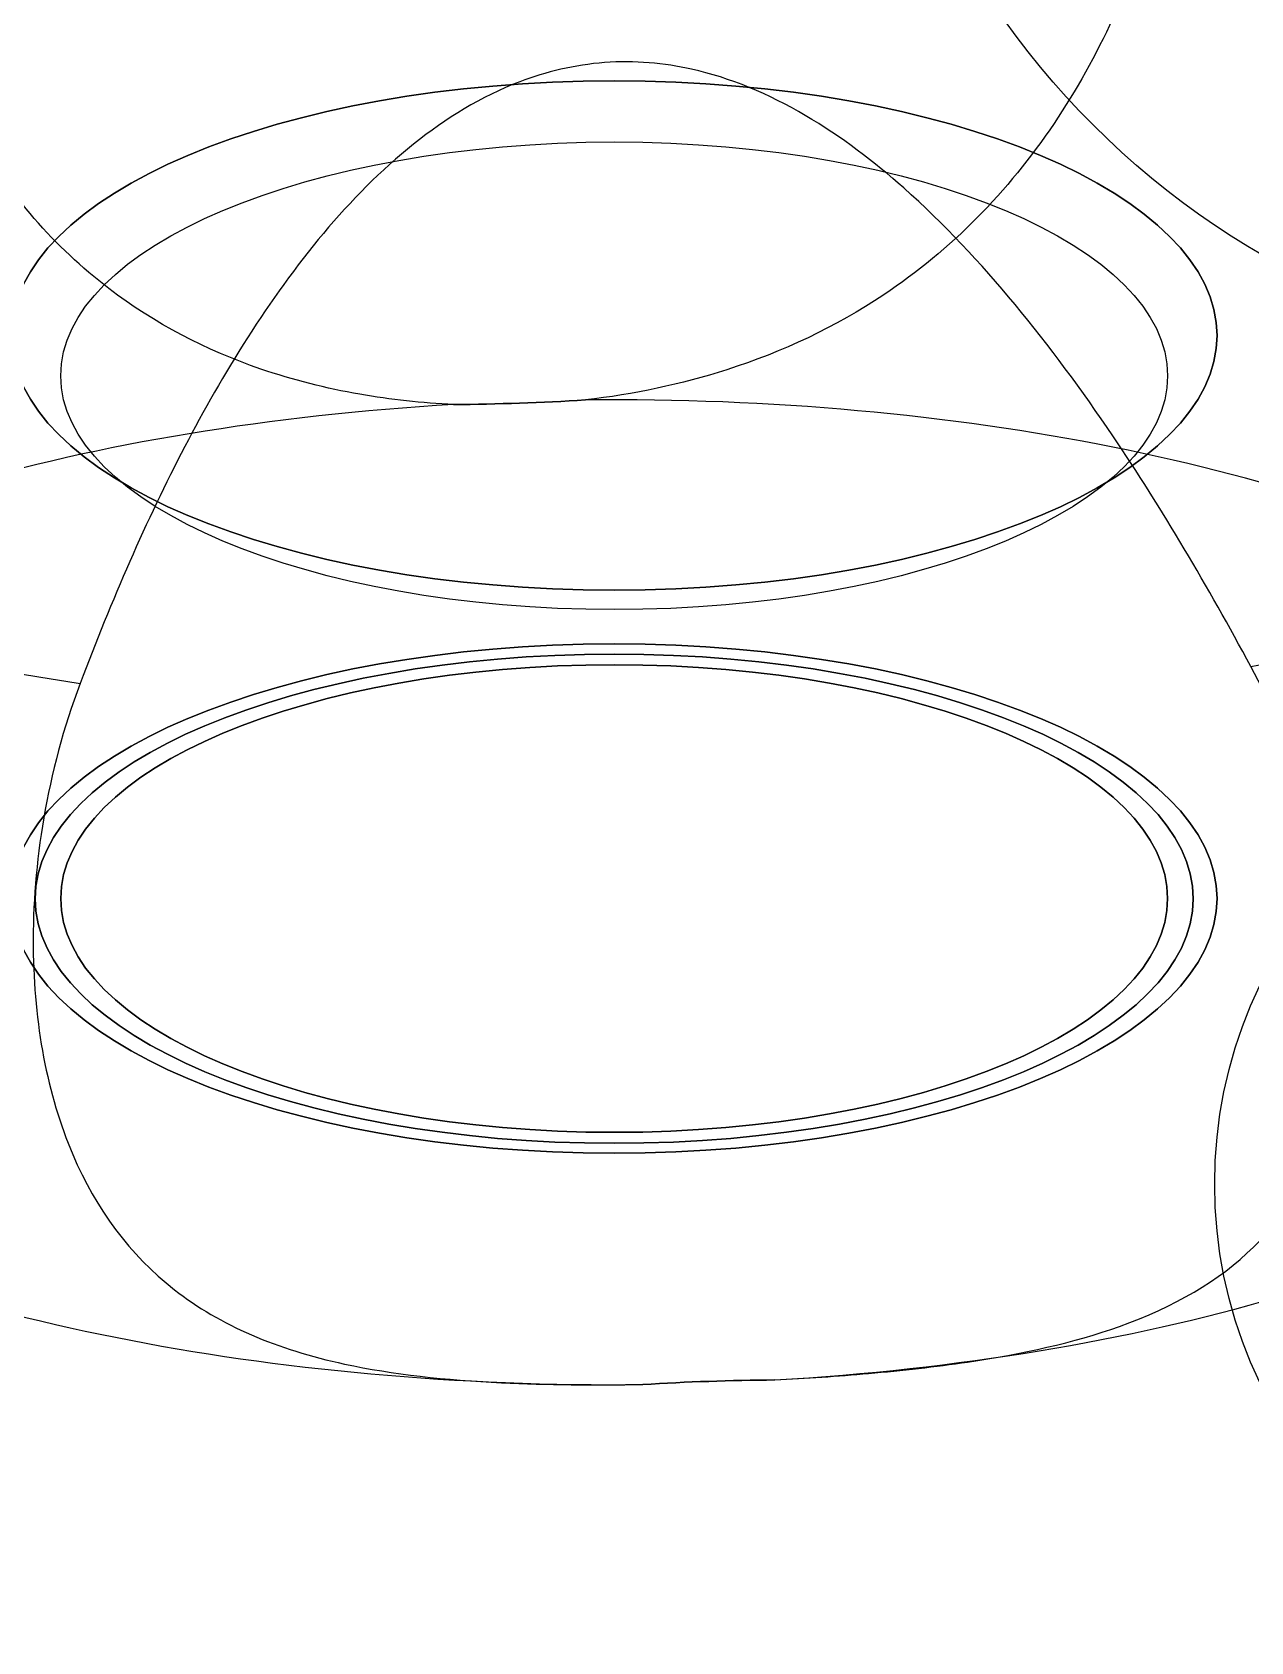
# Model space of a CAD drawing. Header units: millimetres. Extents: x 43168.9 to 43194.6, y -25545.1 to -25543.4.
# Drawn here: x 43170.3879326 to 43170.3882071, y -25543.9728026 to -25543.9724399 of the extents above; entities that cross this region are included whole.
import ezdxf

# ---------------------------------------------------------------- set-up
doc = ezdxf.new("R2010")
doc.units = ezdxf.units.MM
doc.header["$LTSCALE"] = 200

msp = doc.modelspace()

# ---------------------------------------------------------------- linework, layer by layer
for centre, radius in [((43170.38830211932, -25543.97233038212), 0.0001845386601803778), ((43170.38830211932, -25543.97269945944), 0.0001031602481980542)]:
    msp.add_circle(centre, radius)
at = {"extrusion": (8.925943723536275e-15, 0.90630778703665, -0.4226182617406993)}
for centre, radius in [((-43170.38806369818, -10795.33318572401, -23150.70869134347), 0.0001357873106229817), ((-43170.38806369818, -10795.33318572401, -23150.70869134347), 0.0001357873106229817), ((-43170.38806369818, -10795.33318572401, -23150.70883134347), 0.0001357873106229817), ((-43170.38806369818, -10795.33318572401, -23150.70883134347), 0.0001357873106229817), ((-43170.38806369818, -10795.33318572401, -23150.70883139012), 0.0001304141310805335), ((-43170.38806369818, -10795.33318572401, -23150.70883139012), 0.0001304141310805335), ((-43170.38806369818, -10795.33318572401, -23150.70883134347), 0.000124660292064552), ((-43170.38806369818, -10795.33318572401, -23150.70883134347), 0.000124660292064552)]:
    msp.add_circle(centre, radius, dxfattribs=at)
at = {"extrusion": (-8.925943723536275e-15, -0.90630778703665, 0.4226182617406993)}
for centre, radius in [((43170.38806369818, -10795.33318572401, 23150.70869134347), 0.0001357873106229817), ((43170.38806369818, -10795.33318572401, 23150.70869134347), 0.0001357873106229817), ((43170.38806369818, -10795.33318572401, 23150.70870135972), 0.000124660292064552), ((43170.38806369818, -10795.33318572401, 23150.70870135972), 0.000124660292064552), ((43170.38806369818, -10795.33318572401, 23150.70870135972), 0.000124660292064552), ((43170.38806369818, -10795.33318572401, 23150.70870135972), 0.000124660292064552), ((43170.38806369818, -10795.33318572401, 23150.70883134347), 0.0001357873106229817), ((43170.38806369818, -10795.33318572401, 23150.70883134347), 0.0001357873106229817), ((43170.38806369818, -10795.33318572401, 23150.70883139012), 0.0001304141310805335), ((43170.38806369818, -10795.33318572401, 23150.70883139012), 0.0001304141310805335), ((43170.38806369818, -10795.33318572401, 23150.70883134347), 0.000124660292064552), ((43170.38806369818, -10795.33318572401, 23150.70883134347), 0.000124660292064552)]:
    msp.add_circle(centre, radius, dxfattribs=at)
for centre, radius, start, end in [((43170.38806369818, -10795.33318572401, 23150.70882977933), 0.0002625686472822576, 97.91987019465185, 151.4125682207876), ((43170.38806369818, -10795.33318572401, 23150.70882977933), 0.0002625686472822576, 97.91987019465185, 151.4125682207876), ((43170.38806369818, -10795.33318572401, 23150.70882977933), 0.0002625686472822576, 97.91987019465348, 151.4125682207876), ((43170.38806369818, -10795.33318572401, 23150.70882977933), 0.0002625686472822576, 97.91987019465348, 151.4125682207876), ((43170.38806369818, -10795.33318572401, 23150.70882977933), 0.0002625686472822576, 37.91987025211861, 91.41256735089755), ((43170.38806369818, -10795.33318572401, 23150.70882977933), 0.0002625686472822576, 37.91987025211861, 91.41256735089755), ((43170.38806369818, -10795.33318572401, 23150.70882977933), 0.0002625686472822576, 37.91987025211769, 91.41256735089755), ((43170.38806369818, -10795.33318572401, 23150.70882977933), 0.0002625686472822576, 37.91987025211769, 91.41256735089755), ((43170.38806369818, -10795.33318572401, 23150.70861786084), 0.0003635565330604184, 293.2306828451023, 310.6785046882342), ((43170.38806369818, -10795.33318572401, 23150.70861786084), 0.0003635565330604184, 293.2306828451023, 310.6785046882342), ((43170.38806369818, -10795.33318572401, 23150.70861786084), 0.0003635565330604184, 293.2306828451023, 310.6785046882306), ((43170.38806369818, -10795.33318572401, 23150.70861786084), 0.0003635565330604184, 293.2306828451023, 310.6785046882306), ((43170.38806369818, -10795.33318572401, 23150.70861786084), 0.0003635565330604184, 233.2306831117116, 250.6785040436936), ((43170.38806369818, -10795.33318572401, 23150.70861786084), 0.0003635565330604184, 233.2306831117116, 250.6785040436936), ((43170.38806369818, -10795.33318572401, 23150.70861786084), 0.0003635565330604184, 233.2306831117116, 250.6785040436936), ((43170.38806369818, -10795.33318572401, 23150.70861786084), 0.0003635565330604184, 233.2306831117116, 250.6785040436936), ((43170.38806369818, -10795.33318572401, 23150.70882977933), 0.0002625686472822576, 277.9198701946469, 331.4125682207876), ((43170.38806369818, -10795.33318572401, 23150.70882977933), 0.0002625686472822576, 277.9198701946469, 331.4125682207876), ((43170.38806369818, -10795.33318572401, 23150.70882977933), 0.0002625686472822576, 277.9198701946469, 331.4125682207876), ((43170.38806369818, -10795.33318572401, 23150.70882977933), 0.0002625686472822576, 277.9198701946469, 331.4125682207876), ((43170.38806369818, -10795.33318572401, 23150.70882977933), 0.0002625686472822576, 217.9198702520321, 271.4125673508975), ((43170.38806369818, -10795.33318572401, 23150.70882977933), 0.0002625686472822576, 217.9198702520321, 271.4125673508975), ((43170.38806369818, -10795.33318572401, 23150.70882977933), 0.0002625686472822576, 217.9198702520321, 271.4125673508975), ((43170.38806369818, -10795.33318572401, 23150.70882977933), 0.0002625686472822576, 217.9198702520321, 271.4125673508975)]:
    msp.add_arc(centre, radius, start, end, dxfattribs=at)
at = {"extrusion": (-8.798517470154366e-15, -0.90630778703665, 0.4226182617406993)}
msp.add_ellipse((43170.38802766493, -25543.9724248143, 0.01824180768613661), major_axis=(-0.0001177015529472693, -8.615710144307041e-05, -0.0001847645002957111), ratio=0.9803798254429282, start_param=6.814777853801158, end_param=6.943197845649872, dxfattribs=at)
msp.add_ellipse((43170.38802766493, -25543.9724248143, 0.01824180768613661), major_axis=(-0.0001177015529472693, -8.615710144307041e-05, -0.0001847645002957111), ratio=0.9803798254429282, start_param=6.814777853801158, end_param=6.943197845649872, dxfattribs=at)
at = {"extrusion": (8.798517470154366e-15, 0.90630778703665, -0.4226182617406993)}
for end_param in [-0.5315925466215721, -0.5315925466215718]:
    msp.add_ellipse((43170.38802766493, -25543.9724248143, 0.01824180768613661), major_axis=(-0.0001177015529472693, -8.615710144307041e-05, -0.0001847645002957111), ratio=0.9803798254429282, start_param=-0.6600125384702855, end_param=end_param, dxfattribs=at)
at = {"extrusion": (-8.909539772616881e-15, -0.90630778703665, 0.4226182617406995)}
for start_param in [6.814777853807434, 6.814777853807433]:
    msp.add_ellipse((43170.38809973092, -25543.97284260556, 0.01734585143659142), major_axis=(0.0001177015529472696, 8.615710144307034e-05, 0.0001847645002957109), ratio=0.9803798254429282, start_param=start_param, end_param=6.943197845649876, dxfattribs=at)
at = {"extrusion": (8.909539772616881e-15, 0.90630778703665, -0.4226182617406995)}
for start_param, end_param in [(-0.6600125384702897, -0.5315925466278474), (-0.6600125384702896, -0.5315925466278473)]:
    msp.add_ellipse((43170.38809973092, -25543.97284260556, 0.01734585143659142), major_axis=(0.0001177015529472696, 8.615710144307034e-05, 0.0001847645002957109), ratio=0.9803798254429282, start_param=start_param, end_param=end_param, dxfattribs=at)
for points, knots in [([(43170.38818398731, -25543.97229665472, 0.01801520492217945), (43170.38818776423, -25543.97230517695, 0.01802113819519094), (43170.388190456, -25543.97231436212, 0.01802674245571782), (43170.38819389267, -25543.97233359547, 0.01803674832345932), (43170.38819465946, -25543.9723435881, 0.01804114522302703), (43170.38819441411, -25543.97237267714, 0.01805160636742914), (43170.38819142222, -25543.97239231168, 0.01805590579421194), (43170.38818038114, -25543.97242877807, 0.01805908094726135), (43170.38817285652, -25543.97244547352, 0.01805840373942708), (43170.38815238334, -25543.97247589901, 0.01805376105094622), (43170.38813965182, -25543.9724889191, 0.01804981512305184), (43170.38811350576, -25543.97250635769, 0.01804255607979958), (43170.38810166244, -25543.97251193092, 0.01803950034454678), (43170.3880787866, -25543.9725192655, 0.01803479053310837), (43170.38806808645, -25543.97252151043, 0.01803300397330211), (43170.38805722522, -25543.97252277735, 0.01803172525404794)], [-2.216175929424493, -2.216175929424493, -2.216175929424493, -2.216175929424493, -1.979307795218117, -1.979307795218117, -1.745939412583774, -1.745939412583774, -1.317399868283188, -1.317399868283188, -0.92700094352481, -0.92700094352481, -0.5245094512261614, -0.5245094512261614, -0.2359153197821157, -0.2359153197821157, 0, 0, 0, 0]), ([(43170.38818398731, -25543.97229665472, 0.01801520492217945), (43170.38818776423, -25543.97230517695, 0.01802113819519094), (43170.388190456, -25543.97231436212, 0.01802674245571782), (43170.38819389267, -25543.97233359547, 0.01803674832345932), (43170.38819465946, -25543.9723435881, 0.01804114522302703), (43170.38819441411, -25543.97237267714, 0.01805160636742914), (43170.38819142222, -25543.97239231168, 0.01805590579421194), (43170.38818038114, -25543.97242877807, 0.01805908094726135), (43170.38817285652, -25543.97244547352, 0.01805840373942708), (43170.38815238334, -25543.97247589901, 0.01805376105094622), (43170.38813965182, -25543.9724889191, 0.01804981512305184), (43170.38811350576, -25543.97250635769, 0.01804255607979958), (43170.38810166244, -25543.97251193092, 0.01803950034454678), (43170.3880787866, -25543.9725192655, 0.01803479053310837), (43170.38806808645, -25543.97252151043, 0.01803300397330211), (43170.38805722522, -25543.97252277735, 0.01803172525404794)], [-2.216175929424493, -2.216175929424493, -2.216175929424493, -2.216175929424493, -1.979307795218117, -1.979307795218117, -1.745939412583774, -1.745939412583774, -1.317399868283188, -1.317399868283188, -0.92700094352481, -0.92700094352481, -0.5245094512261614, -0.5245094512261614, -0.2359153197821157, -0.2359153197821157, 0, 0, 0, 0]), ([(43170.38818398731, -25543.97229665472, 0.01801520492217945), (43170.38818776423, -25543.97230517695, 0.01802113819519094), (43170.388190456, -25543.97231436212, 0.01802674245571782), (43170.38819389267, -25543.97233359547, 0.01803674832345932), (43170.38819465946, -25543.9723435881, 0.01804114522302703), (43170.38819441411, -25543.97237267714, 0.01805160636742914), (43170.38819142222, -25543.97239231168, 0.01805590579421194), (43170.38818038114, -25543.97242877807, 0.01805908094726135), (43170.38817285652, -25543.97244547352, 0.01805840373942708), (43170.38815238334, -25543.97247589901, 0.01805376105094622), (43170.38813965182, -25543.9724889191, 0.01804981512305184), (43170.38811350576, -25543.97250635769, 0.01804255607979958), (43170.38810166244, -25543.97251193092, 0.01803950034454678), (43170.3880787866, -25543.9725192655, 0.01803479053310837), (43170.38806808645, -25543.97252151043, 0.01803300397330211), (43170.38805722522, -25543.97252277735, 0.01803172525404794)], [-2.216175929424493, -2.216175929424493, -2.216175929424493, -2.216175929424493, -1.979307795218117, -1.979307795218117, -1.745939412583774, -1.745939412583774, -1.317399868283188, -1.317399868283188, -0.92700094352481, -0.92700094352481, -0.5245094512261614, -0.5245094512261614, -0.2359153197821157, -0.2359153197821157, 0, 0, 0, 0]), ([(43170.38818398731, -25543.97229665472, 0.01801520492217945), (43170.38818776423, -25543.97230517695, 0.01802113819519094), (43170.388190456, -25543.97231436212, 0.01802674245571782), (43170.38819389267, -25543.97233359547, 0.01803674832345932), (43170.38819465946, -25543.9723435881, 0.01804114522302703), (43170.38819441411, -25543.97237267714, 0.01805160636742914), (43170.38819142222, -25543.97239231168, 0.01805590579421194), (43170.38818038114, -25543.97242877807, 0.01805908094726135), (43170.38817285652, -25543.97244547352, 0.01805840373942708), (43170.38815238334, -25543.97247589901, 0.01805376105094622), (43170.38813965182, -25543.9724889191, 0.01804981512305184), (43170.38811350576, -25543.97250635769, 0.01804255607979958), (43170.38810166244, -25543.97251193092, 0.01803950034454678), (43170.3880787866, -25543.9725192655, 0.01803479053310837), (43170.38806808645, -25543.97252151043, 0.01803300397330211), (43170.38805722522, -25543.97252277735, 0.01803172525404794)], [-2.216175929424493, -2.216175929424493, -2.216175929424493, -2.216175929424493, -1.979307795218117, -1.979307795218117, -1.745939412583774, -1.745939412583774, -1.317399868283188, -1.317399868283188, -0.92700094352481, -0.92700094352481, -0.5245094512261614, -0.5245094512261614, -0.2359153197821157, -0.2359153197821157, 0, 0, 0, 0]), ([(43170.3880275191, -25543.97252380205, 0.01802952776982247), (43170.38802044179, -25543.97252346573, 0.01802931562816008), (43170.38801336885, -25543.97252270719, 0.01802932853429347), (43170.38799881985, -25543.97252015888, 0.01802979391875073), (43170.38799136237, -25543.97251828716, 0.01803028344938491), (43170.38797172319, -25543.9725115425, 0.01803214112267493), (43170.38796021217, -25543.9725055711, 0.01803386458818678), (43170.38793753297, -25543.97248824056, 0.01803786625498893), (43170.38792748974, -25543.97247654661, 0.01804004841142928), (43170.38791074761, -25543.97244762072, 0.01804296273439589), (43170.38790506253, -25543.9724304757, 0.01804334710546947), (43170.38789862007, -25543.97239248274, 0.01804031721580981), (43170.38789877486, -25543.97237176728, 0.01803631053048036), (43170.38790522944, -25543.97233340579, 0.0180240581319424), (43170.38791128164, -25543.97231584804, 0.01801604959830105), (43170.38792029884, -25543.97230045786, 0.01800704907118926)], [-2.196672780803135, -2.196672780803135, -2.196672780803135, -2.196672780803135, -2.04417511143413, -2.04417511143413, -1.878722584352237, -1.878722584352237, -1.595593610340471, -1.595593610340471, -1.258161095511959, -1.258161095511959, -0.8728904230522295, -0.8728904230522295, -0.4281303065089303, -0.4281303065089303, 0, 0, 0, 0]), ([(43170.3880275191, -25543.97252380205, 0.01802952776982247), (43170.38802044179, -25543.97252346573, 0.01802931562816008), (43170.38801336885, -25543.97252270719, 0.01802932853429347), (43170.38799881985, -25543.97252015888, 0.01802979391875073), (43170.38799136237, -25543.97251828716, 0.01803028344938491), (43170.38797172319, -25543.9725115425, 0.01803214112267493), (43170.38796021217, -25543.9725055711, 0.01803386458818678), (43170.38793753297, -25543.97248824056, 0.01803786625498893), (43170.38792748974, -25543.97247654661, 0.01804004841142928), (43170.38791074761, -25543.97244762072, 0.01804296273439589), (43170.38790506253, -25543.9724304757, 0.01804334710546947), (43170.38789862007, -25543.97239248274, 0.01804031721580981), (43170.38789877486, -25543.97237176728, 0.01803631053048036), (43170.38790522944, -25543.97233340579, 0.0180240581319424), (43170.38791128164, -25543.97231584804, 0.01801604959830105), (43170.38792029884, -25543.97230045786, 0.01800704907118926)], [-2.196672780803135, -2.196672780803135, -2.196672780803135, -2.196672780803135, -2.04417511143413, -2.04417511143413, -1.878722584352237, -1.878722584352237, -1.595593610340471, -1.595593610340471, -1.258161095511959, -1.258161095511959, -0.8728904230522295, -0.8728904230522295, -0.4281303065089303, -0.4281303065089303, 0, 0, 0, 0]), ([(43170.3880275191, -25543.97252380205, 0.01802952776982247), (43170.38802044179, -25543.97252346573, 0.01802931562816008), (43170.38801336885, -25543.97252270719, 0.01802932853429347), (43170.38799881985, -25543.97252015888, 0.01802979391875073), (43170.38799136237, -25543.97251828716, 0.01803028344938491), (43170.38797172319, -25543.9725115425, 0.01803214112267493), (43170.38796021217, -25543.9725055711, 0.01803386458818678), (43170.38793753297, -25543.97248824056, 0.01803786625498893), (43170.38792748974, -25543.97247654661, 0.01804004841142928), (43170.38791074761, -25543.97244762072, 0.01804296273439589), (43170.38790506253, -25543.9724304757, 0.01804334710546947), (43170.38789862007, -25543.97239248274, 0.01804031721580981), (43170.38789877486, -25543.97237176728, 0.01803631053048036), (43170.38790522944, -25543.97233340579, 0.0180240581319424), (43170.38791128164, -25543.97231584804, 0.01801604959830105), (43170.38792029884, -25543.97230045786, 0.01800704907118926)], [-2.196672780803135, -2.196672780803135, -2.196672780803135, -2.196672780803135, -2.04417511143413, -2.04417511143413, -1.878722584352237, -1.878722584352237, -1.595593610340471, -1.595593610340471, -1.258161095511959, -1.258161095511959, -0.8728904230522295, -0.8728904230522295, -0.4281303065089303, -0.4281303065089303, 0, 0, 0, 0]), ([(43170.3880275191, -25543.97252380205, 0.01802952776982247), (43170.38802044179, -25543.97252346573, 0.01802931562816008), (43170.38801336885, -25543.97252270719, 0.01802932853429347), (43170.38799881985, -25543.97252015888, 0.01802979391875073), (43170.38799136237, -25543.97251828716, 0.01803028344938491), (43170.38797172319, -25543.9725115425, 0.01803214112267493), (43170.38796021217, -25543.9725055711, 0.01803386458818678), (43170.38793753297, -25543.97248824056, 0.01803786625498893), (43170.38792748974, -25543.97247654661, 0.01804004841142928), (43170.38791074761, -25543.97244762072, 0.01804296273439589), (43170.38790506253, -25543.9724304757, 0.01804334710546947), (43170.38789862007, -25543.97239248274, 0.01804031721580981), (43170.38789877486, -25543.97237176728, 0.01803631053048036), (43170.38790522944, -25543.97233340579, 0.0180240581319424), (43170.38791128164, -25543.97231584804, 0.01801604959830105), (43170.38792029884, -25543.97230045786, 0.01800704907118926)], [-2.196672780803135, -2.196672780803135, -2.196672780803135, -2.196672780803135, -2.04417511143413, -2.04417511143413, -1.878722584352237, -1.878722584352237, -1.595593610340471, -1.595593610340471, -1.258161095511959, -1.258161095511959, -0.8728904230522295, -0.8728904230522295, -0.4281303065089303, -0.4281303065089303, 0, 0, 0, 0]), ([(43170.38820709701, -25543.97258283525, 0.01740148880731785), (43170.38819742604, -25543.9725648307, 0.01739504935734845), (43170.3881871462, -25543.97254737018, 0.01738871067091769), (43170.3881690581, -25543.97252057825, 0.01737888583638473), (43170.38816177023, -25543.9725106575, 0.01737522293436132), (43170.38814622842, -25543.97249188945, 0.01736826024691953), (43170.3881379904, -25543.97248303048, 0.01736495635719969), (43170.38812244475, -25543.97246926731, 0.01735980394759538), (43170.38811489375, -25543.97246343084, 0.01735761235630367), (43170.38809856917, -25543.97245385079, 0.01735399522556041), (43170.38808976797, -25543.97245014834, 0.0173525855854442), (43170.38807503186, -25543.97244687686, 0.01735129143446381), (43170.38806824682, -25543.97244625392, 0.01735101710077919), (43170.38805485256, -25543.97244724447, 0.01735126169701251), (43170.38804824314, -25543.97244885618, 0.01735177805792581), (43170.3880337154, -25543.97245439388, 0.01735358689195235), (43170.38802580212, -25543.9724592772, 0.01735520152686312), (43170.38801115036, -25543.97247099083, 0.01735902052670042), (43170.38800442345, -25543.97247783409, 0.01736122951657213), (43170.38798577401, -25543.97250006776, 0.01736827476884913), (43170.3879754072, -25543.97251713539, 0.01737350245492822), (43170.38795826232, -25543.97254998053, 0.017383174211822), (43170.38795046277, -25543.97256791799, 0.01738826290363599), (43170.38794340854, -25543.97258663839, 0.01739333295632767)], [1.177016890656298, 1.177016890656298, 1.177016890656298, 1.177016890656298, 1.604755061835425, 1.604755061835425, 1.872214238807996, 1.872214238807996, 2.139673415780567, 2.139673415780567, 2.330625074966844, 2.330625074966844, 2.521576734153122, 2.521576734153122, 2.655273428595252, 2.655273428595252, 2.788970123037382, 2.788970123037382, 2.990678934521293, 2.990678934521293, 3.192387746005204, 3.192387746005204, 3.595805368973027, 3.595805368973027, 4.012935087232159, 4.012935087232159, 4.012935087232159, 4.012935087232159]), ([(43170.38820709701, -25543.97258283525, 0.01740148880731785), (43170.38819742604, -25543.9725648307, 0.01739504935734845), (43170.3881871462, -25543.97254737018, 0.01738871067091769), (43170.3881690581, -25543.97252057825, 0.01737888583638473), (43170.38816177023, -25543.9725106575, 0.01737522293436132), (43170.38814622842, -25543.97249188945, 0.01736826024691953), (43170.3881379904, -25543.97248303048, 0.01736495635719969), (43170.38812244475, -25543.97246926731, 0.01735980394759538), (43170.38811489375, -25543.97246343084, 0.01735761235630367), (43170.38809856917, -25543.97245385079, 0.01735399522556041), (43170.38808976797, -25543.97245014834, 0.0173525855854442), (43170.38807503186, -25543.97244687686, 0.01735129143446381), (43170.38806824682, -25543.97244625392, 0.01735101710077919), (43170.38805485256, -25543.97244724447, 0.01735126169701251), (43170.38804824314, -25543.97244885618, 0.01735177805792581), (43170.3880337154, -25543.97245439388, 0.01735358689195235), (43170.38802580212, -25543.9724592772, 0.01735520152686312), (43170.38801115036, -25543.97247099083, 0.01735902052670042), (43170.38800442345, -25543.97247783409, 0.01736122951657213), (43170.38798577401, -25543.97250006776, 0.01736827476884913), (43170.3879754072, -25543.97251713539, 0.01737350245492822), (43170.38795826232, -25543.97254998053, 0.017383174211822), (43170.38795046277, -25543.97256791799, 0.01738826290363599), (43170.38794340854, -25543.97258663839, 0.01739333295632767)], [1.177016890656298, 1.177016890656298, 1.177016890656298, 1.177016890656298, 1.604755061835425, 1.604755061835425, 1.872214238807996, 1.872214238807996, 2.139673415780567, 2.139673415780567, 2.330625074966844, 2.330625074966844, 2.521576734153122, 2.521576734153122, 2.655273428595252, 2.655273428595252, 2.788970123037382, 2.788970123037382, 2.990678934521293, 2.990678934521293, 3.192387746005204, 3.192387746005204, 3.595805368973027, 3.595805368973027, 4.012935087232159, 4.012935087232159, 4.012935087232159, 4.012935087232159]), ([(43170.38820709701, -25543.97258283525, 0.01740148880731785), (43170.38819742604, -25543.9725648307, 0.01739504935734845), (43170.3881871462, -25543.97254737018, 0.01738871067091769), (43170.3881690581, -25543.97252057825, 0.01737888583638473), (43170.38816177023, -25543.9725106575, 0.01737522293436132), (43170.38814622842, -25543.97249188945, 0.01736826024691953), (43170.3881379904, -25543.97248303048, 0.01736495635719969), (43170.38812244475, -25543.97246926731, 0.01735980394759538), (43170.38811489375, -25543.97246343084, 0.01735761235630367), (43170.38809856917, -25543.97245385079, 0.01735399522556041), (43170.38808976797, -25543.97245014834, 0.0173525855854442), (43170.38807503186, -25543.97244687686, 0.01735129143446381), (43170.38806824682, -25543.97244625392, 0.01735101710077919), (43170.38805485256, -25543.97244724447, 0.01735126169701251), (43170.38804824314, -25543.97244885618, 0.01735177805792581), (43170.3880337154, -25543.97245439388, 0.01735358689195235), (43170.38802580212, -25543.9724592772, 0.01735520152686312), (43170.38801115036, -25543.97247099083, 0.01735902052670042), (43170.38800442345, -25543.97247783409, 0.01736122951657213), (43170.38798577401, -25543.97250006776, 0.01736827476884913), (43170.3879754072, -25543.97251713539, 0.01737350245492822), (43170.38795826232, -25543.97254998053, 0.017383174211822), (43170.38795046277, -25543.97256791799, 0.01738826290363599), (43170.38794340854, -25543.97258663839, 0.01739333295632767)], [1.177016890656298, 1.177016890656298, 1.177016890656298, 1.177016890656298, 1.604755061835425, 1.604755061835425, 1.872214238807996, 1.872214238807996, 2.139673415780567, 2.139673415780567, 2.330625074966844, 2.330625074966844, 2.521576734153122, 2.521576734153122, 2.655273428595252, 2.655273428595252, 2.788970123037382, 2.788970123037382, 2.990678934521293, 2.990678934521293, 3.192387746005204, 3.192387746005204, 3.595805368973027, 3.595805368973027, 4.012935087232159, 4.012935087232159, 4.012935087232159, 4.012935087232159]), ([(43170.38820709701, -25543.97258283525, 0.01740148880731785), (43170.38819742604, -25543.9725648307, 0.01739504935734845), (43170.3881871462, -25543.97254737018, 0.01738871067091769), (43170.3881690581, -25543.97252057825, 0.01737888583638473), (43170.38816177023, -25543.9725106575, 0.01737522293436132), (43170.38814622842, -25543.97249188945, 0.01736826024691953), (43170.3881379904, -25543.97248303048, 0.01736495635719969), (43170.38812244475, -25543.97246926731, 0.01735980394759538), (43170.38811489375, -25543.97246343084, 0.01735761235630367), (43170.38809856917, -25543.97245385079, 0.01735399522556041), (43170.38808976797, -25543.97245014834, 0.0173525855854442), (43170.38807503186, -25543.97244687686, 0.01735129143446381), (43170.38806824682, -25543.97244625392, 0.01735101710077919), (43170.38805485256, -25543.97244724447, 0.01735126169701251), (43170.38804824314, -25543.97244885618, 0.01735177805792581), (43170.3880337154, -25543.97245439388, 0.01735358689195235), (43170.38802580212, -25543.9724592772, 0.01735520152686312), (43170.38801115036, -25543.97247099083, 0.01735902052670042), (43170.38800442345, -25543.97247783409, 0.01736122951657213), (43170.38798577401, -25543.97250006776, 0.01736827476884913), (43170.3879754072, -25543.97251713539, 0.01737350245492822), (43170.38795826232, -25543.97254998053, 0.017383174211822), (43170.38795046277, -25543.97256791799, 0.01738826290363599), (43170.38794340854, -25543.97258663839, 0.01739333295632767)], [1.177016890656298, 1.177016890656298, 1.177016890656298, 1.177016890656298, 1.604755061835425, 1.604755061835425, 1.872214238807996, 1.872214238807996, 2.139673415780567, 2.139673415780567, 2.330625074966844, 2.330625074966844, 2.521576734153122, 2.521576734153122, 2.655273428595252, 2.655273428595252, 2.788970123037382, 2.788970123037382, 2.990678934521293, 2.990678934521293, 3.192387746005204, 3.192387746005204, 3.595805368973027, 3.595805368973027, 4.012935087232159, 4.012935087232159, 4.012935087232159, 4.012935087232159]), ([(43170.38809987674, -25543.97274361781, 0.01755813135290555), (43170.38810695406, -25543.97274323912, 0.01755801008245145), (43170.388114027, -25543.97274276142, 0.01755742070605761), (43170.38812857599, -25543.97274147991, 0.01755516944440963), (43170.38813603349, -25543.97274065178, 0.0175534209561367), (43170.38815567266, -25543.97273773946, 0.01754706015987097), (43170.38816718369, -25543.97273522137, 0.0175413779800982), (43170.38818986288, -25543.97272714697, 0.01752552979428198), (43170.38819990611, -25543.97272130187, 0.01751516904536999), (43170.38821664824, -25543.97270494117, 0.01749113724060408), (43170.38822233332, -25543.97269421502, 0.01747775632513407), (43170.38822877579, -25543.97266747258, 0.01745059960800854), (43170.38822862099, -25543.97265108764, 0.01743730608441504), (43170.38822216641, -25543.97261704347, 0.01741579517026258), (43170.38821611421, -25543.97259962267, 0.01740749294066354), (43170.38820709701, -25543.97258283525, 0.01740148880731785)], [-2.196672780803036, -2.196672780803036, -2.196672780803036, -2.196672780803036, -2.044175111435477, -2.044175111435477, -1.878722584353413, -1.878722584353413, -1.595593610340766, -1.595593610340766, -1.258161095511889, -1.258161095511889, -0.8728904230523162, -0.8728904230523162, -0.428130306509001, -0.428130306509001, 0, 0, 0, 0]), ([(43170.38809987674, -25543.97274361781, 0.01755813135290555), (43170.38810695406, -25543.97274323912, 0.01755801008245145), (43170.388114027, -25543.97274276142, 0.01755742070605761), (43170.38812857599, -25543.97274147991, 0.01755516944440963), (43170.38813603349, -25543.97274065178, 0.0175534209561367), (43170.38815567266, -25543.97273773946, 0.01754706015987097), (43170.38816718369, -25543.97273522137, 0.0175413779800982), (43170.38818986288, -25543.97272714697, 0.01752552979428198), (43170.38819990611, -25543.97272130187, 0.01751516904536999), (43170.38821664824, -25543.97270494117, 0.01749113724060408), (43170.38822233332, -25543.97269421502, 0.01747775632513407), (43170.38822877579, -25543.97266747258, 0.01745059960800854), (43170.38822862099, -25543.97265108764, 0.01743730608441504), (43170.38822216641, -25543.97261704347, 0.01741579517026258), (43170.38821611421, -25543.97259962267, 0.01740749294066354), (43170.38820709701, -25543.97258283525, 0.01740148880731785)], [-2.196672780803036, -2.196672780803036, -2.196672780803036, -2.196672780803036, -2.044175111435477, -2.044175111435477, -1.878722584353413, -1.878722584353413, -1.595593610340766, -1.595593610340766, -1.258161095511889, -1.258161095511889, -0.8728904230523162, -0.8728904230523162, -0.428130306509001, -0.428130306509001, 0, 0, 0, 0]), ([(43170.38809987674, -25543.97274361781, 0.01755813135290555), (43170.38810695406, -25543.97274323912, 0.01755801008245145), (43170.388114027, -25543.97274276142, 0.01755742070605761), (43170.38812857599, -25543.97274147991, 0.01755516944440963), (43170.38813603349, -25543.97274065178, 0.0175534209561367), (43170.38815567266, -25543.97273773946, 0.01754706015987097), (43170.38816718369, -25543.97273522137, 0.0175413779800982), (43170.38818986288, -25543.97272714697, 0.01752552979428198), (43170.38819990611, -25543.97272130187, 0.01751516904536999), (43170.38821664824, -25543.97270494117, 0.01749113724060408), (43170.38822233332, -25543.97269421502, 0.01747775632513407), (43170.38822877579, -25543.97266747258, 0.01745059960800854), (43170.38822862099, -25543.97265108764, 0.01743730608441504), (43170.38822216641, -25543.97261704347, 0.01741579517026258), (43170.38821611421, -25543.97259962267, 0.01740749294066354), (43170.38820709701, -25543.97258283525, 0.01740148880731785)], [-2.196672780803036, -2.196672780803036, -2.196672780803036, -2.196672780803036, -2.044175111435477, -2.044175111435477, -1.878722584353413, -1.878722584353413, -1.595593610340766, -1.595593610340766, -1.258161095511889, -1.258161095511889, -0.8728904230523162, -0.8728904230523162, -0.428130306509001, -0.428130306509001, 0, 0, 0, 0]), ([(43170.38809987674, -25543.97274361781, 0.01755813135290555), (43170.38810695406, -25543.97274323912, 0.01755801008245145), (43170.388114027, -25543.97274276142, 0.01755742070605761), (43170.38812857599, -25543.97274147991, 0.01755516944440963), (43170.38813603349, -25543.97274065178, 0.0175534209561367), (43170.38815567266, -25543.97273773946, 0.01754706015987097), (43170.38816718369, -25543.97273522137, 0.0175413779800982), (43170.38818986288, -25543.97272714697, 0.01752552979428198), (43170.38819990611, -25543.97272130187, 0.01751516904536999), (43170.38821664824, -25543.97270494117, 0.01749113724060408), (43170.38822233332, -25543.97269421502, 0.01747775632513407), (43170.38822877579, -25543.97266747258, 0.01745059960800854), (43170.38822862099, -25543.97265108764, 0.01743730608441504), (43170.38822216641, -25543.97261704347, 0.01741579517026258), (43170.38821611421, -25543.97259962267, 0.01740749294066354), (43170.38820709701, -25543.97258283525, 0.01740148880731785)], [-2.196672780803036, -2.196672780803036, -2.196672780803036, -2.196672780803036, -2.044175111435477, -2.044175111435477, -1.878722584353413, -1.878722584353413, -1.595593610340766, -1.595593610340766, -1.258161095511889, -1.258161095511889, -0.8728904230523162, -0.8728904230523162, -0.428130306509001, -0.428130306509001, 0, 0, 0, 0]), ([(43170.38794340854, -25543.97258663839, 0.01739333295632766), (43170.38793963162, -25543.97259666152, 0.01739604752560465), (43170.38793693984, -25543.97260685874, 0.01739948142751086), (43170.38793350317, -25543.97262688664, 0.01740778337447892), (43170.38793273639, -25543.972636678, 0.01741261190302062), (43170.38793298174, -25543.97266338978, 0.01742817110646782), (43170.38793597362, -25543.97267930417, 0.0174404484165217), (43170.38794701471, -25543.97270517662, 0.01746634234789419), (43170.38795453933, -25543.97271538947, 0.01747956710250545), (43170.38797501251, -25543.9727313901, 0.01750585864036405), (43170.38798774403, -25543.9727367365, 0.01751836900475959), (43170.38801389009, -25543.97274238505, 0.01753639375997459), (43170.38802573342, -25543.97274362663, 0.01754262728880703), (43170.38804860925, -25543.97274473328, 0.01755127331530732), (43170.3880593094, -25543.97274480771, 0.01755414141364059), (43170.38807017063, -25543.97274464251, 0.01755593386868009)], [-2.21617592942595, -2.21617592942595, -2.21617592942595, -2.21617592942595, -1.979307795219581, -1.979307795219581, -1.745939412585229, -1.745939412585229, -1.317399868284213, -1.317399868284213, -0.9270009435254096, -0.9270009435254096, -0.5245094512263849, -0.5245094512263849, -0.2359153197821457, -0.2359153197821457, 0, 0, 0, 0]), ([(43170.38794340854, -25543.97258663839, 0.01739333295632766), (43170.38793963162, -25543.97259666152, 0.01739604752560465), (43170.38793693984, -25543.97260685874, 0.01739948142751086), (43170.38793350317, -25543.97262688664, 0.01740778337447892), (43170.38793273639, -25543.972636678, 0.01741261190302062), (43170.38793298174, -25543.97266338978, 0.01742817110646782), (43170.38793597362, -25543.97267930417, 0.0174404484165217), (43170.38794701471, -25543.97270517662, 0.01746634234789419), (43170.38795453933, -25543.97271538947, 0.01747956710250545), (43170.38797501251, -25543.9727313901, 0.01750585864036405), (43170.38798774403, -25543.9727367365, 0.01751836900475959), (43170.38801389009, -25543.97274238505, 0.01753639375997459), (43170.38802573342, -25543.97274362663, 0.01754262728880703), (43170.38804860925, -25543.97274473328, 0.01755127331530732), (43170.3880593094, -25543.97274480771, 0.01755414141364059), (43170.38807017063, -25543.97274464251, 0.01755593386868009)], [-2.21617592942595, -2.21617592942595, -2.21617592942595, -2.21617592942595, -1.979307795219581, -1.979307795219581, -1.745939412585229, -1.745939412585229, -1.317399868284213, -1.317399868284213, -0.9270009435254096, -0.9270009435254096, -0.5245094512263849, -0.5245094512263849, -0.2359153197821457, -0.2359153197821457, 0, 0, 0, 0]), ([(43170.38794340854, -25543.97258663839, 0.01739333295632766), (43170.38793963162, -25543.97259666152, 0.01739604752560465), (43170.38793693984, -25543.97260685874, 0.01739948142751086), (43170.38793350317, -25543.97262688664, 0.01740778337447892), (43170.38793273639, -25543.972636678, 0.01741261190302062), (43170.38793298174, -25543.97266338978, 0.01742817110646782), (43170.38793597362, -25543.97267930417, 0.0174404484165217), (43170.38794701471, -25543.97270517662, 0.01746634234789419), (43170.38795453933, -25543.97271538947, 0.01747956710250545), (43170.38797501251, -25543.9727313901, 0.01750585864036405), (43170.38798774403, -25543.9727367365, 0.01751836900475959), (43170.38801389009, -25543.97274238505, 0.01753639375997459), (43170.38802573342, -25543.97274362663, 0.01754262728880703), (43170.38804860925, -25543.97274473328, 0.01755127331530732), (43170.3880593094, -25543.97274480771, 0.01755414141364059), (43170.38807017063, -25543.97274464251, 0.01755593386868009)], [-2.21617592942595, -2.21617592942595, -2.21617592942595, -2.21617592942595, -1.979307795219581, -1.979307795219581, -1.745939412585229, -1.745939412585229, -1.317399868284213, -1.317399868284213, -0.9270009435254096, -0.9270009435254096, -0.5245094512263849, -0.5245094512263849, -0.2359153197821457, -0.2359153197821457, 0, 0, 0, 0]), ([(43170.38794340854, -25543.97258663839, 0.01739333295632766), (43170.38793963162, -25543.97259666152, 0.01739604752560465), (43170.38793693984, -25543.97260685874, 0.01739948142751086), (43170.38793350317, -25543.97262688664, 0.01740778337447892), (43170.38793273639, -25543.972636678, 0.01741261190302062), (43170.38793298174, -25543.97266338978, 0.01742817110646782), (43170.38793597362, -25543.97267930417, 0.0174404484165217), (43170.38794701471, -25543.97270517662, 0.01746634234789419), (43170.38795453933, -25543.97271538947, 0.01747956710250545), (43170.38797501251, -25543.9727313901, 0.01750585864036405), (43170.38798774403, -25543.9727367365, 0.01751836900475959), (43170.38801389009, -25543.97274238505, 0.01753639375997459), (43170.38802573342, -25543.97274362663, 0.01754262728880703), (43170.38804860925, -25543.97274473328, 0.01755127331530732), (43170.3880593094, -25543.97274480771, 0.01755414141364059), (43170.38807017063, -25543.97274464251, 0.01755593386868009)], [-2.21617592942595, -2.21617592942595, -2.21617592942595, -2.21617592942595, -1.979307795219581, -1.979307795219581, -1.745939412585229, -1.745939412585229, -1.317399868284213, -1.317399868284213, -0.9270009435254096, -0.9270009435254096, -0.5245094512263849, -0.5245094512263849, -0.2359153197821457, -0.2359153197821457, 0, 0, 0, 0])]:
    msp.add_open_spline(points, degree=3, knots=knots)

doc.saveas('drawing.dxf')
